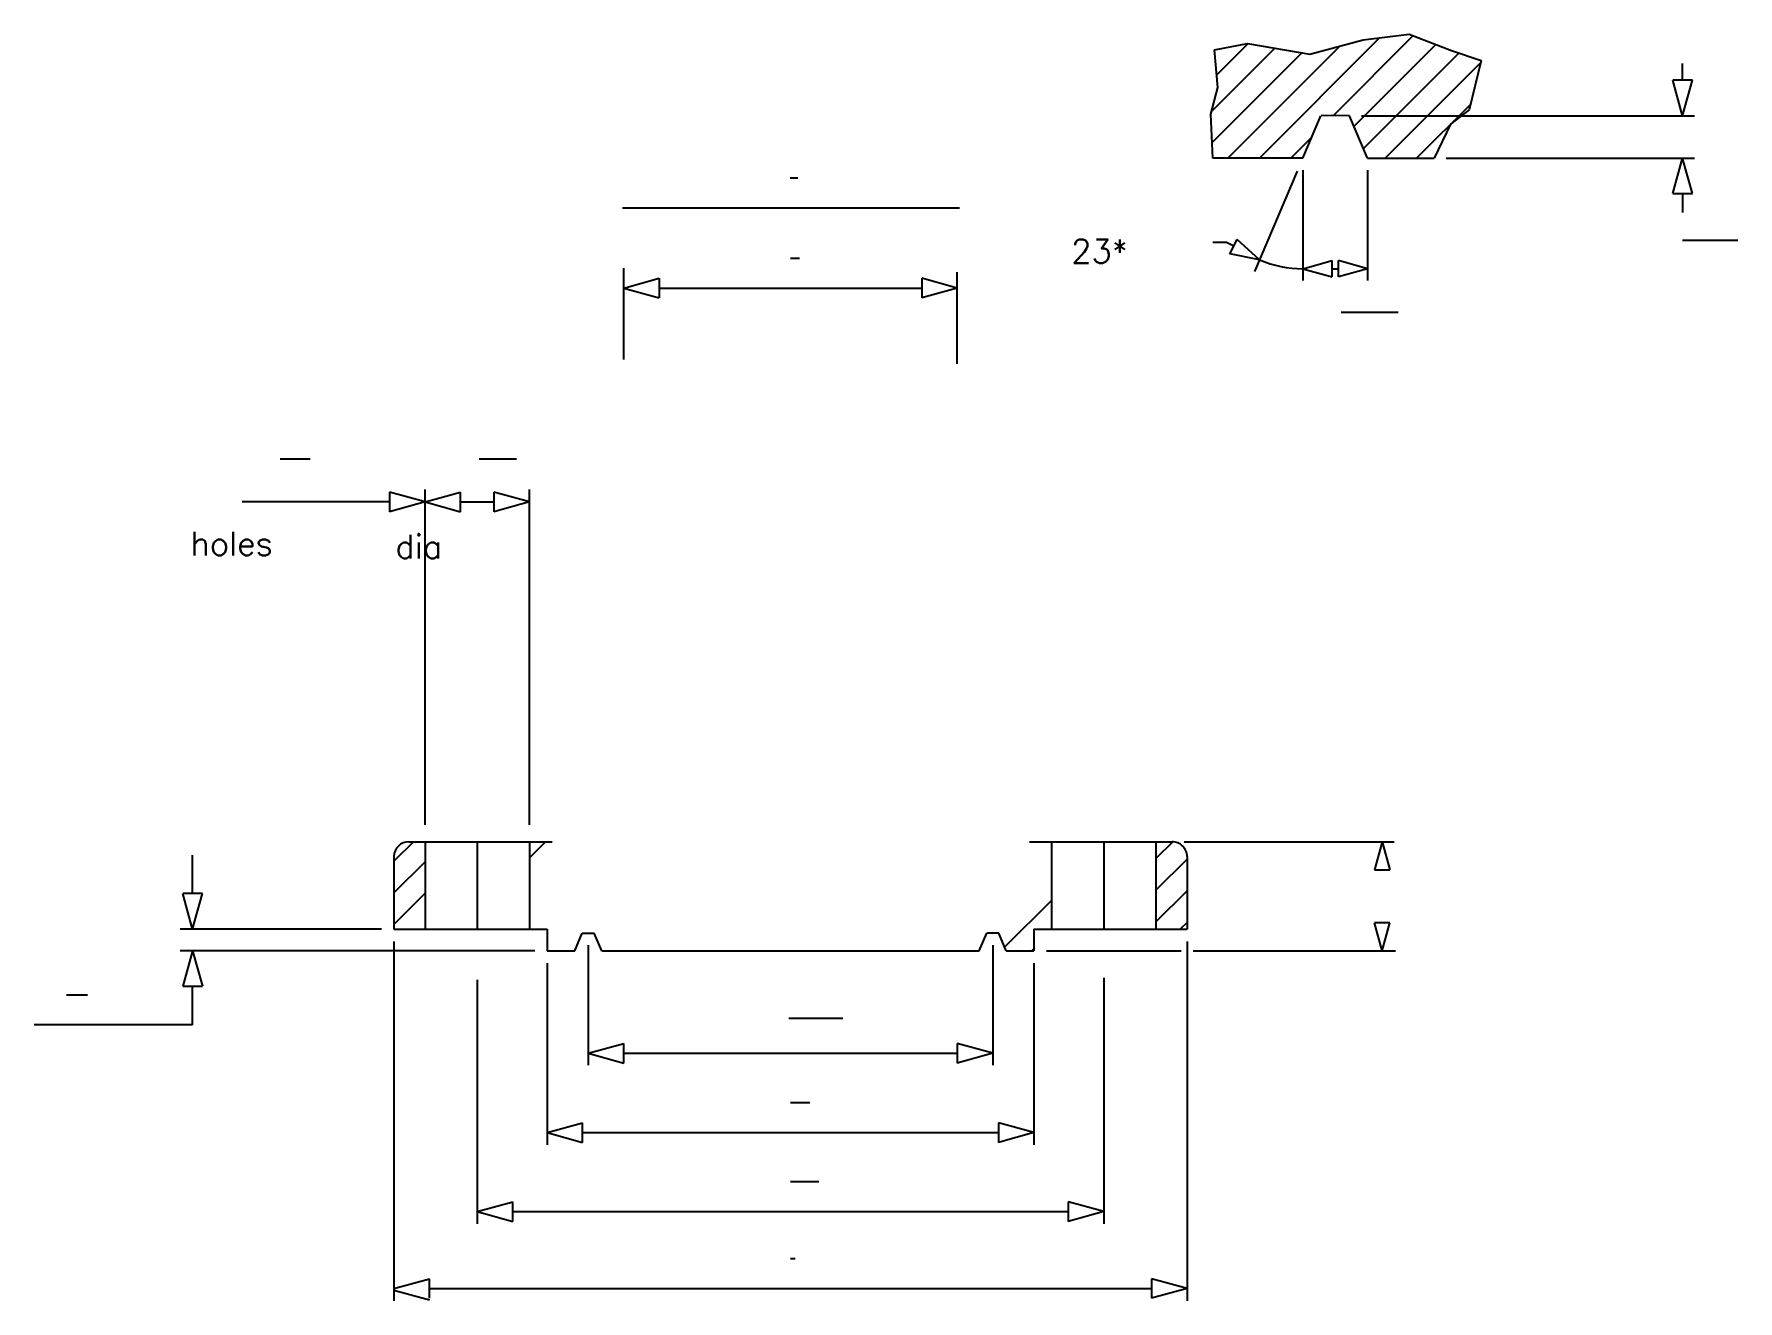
# Model space of a CAD drawing. Extents: x 353 to 1491, y 214 to 1060.
import ezdxf
from ezdxf.enums import TextEntityAlignment as Align

# ---------------------------------------------------------------- set-up
doc = ezdxf.new("R2010")
doc.units = 0
doc.header["$MEASUREMENT"] = 0
doc.layers.add('1', color=7, linetype='CONTINUOUS')
doc.styles.add('ROMANS', font='ROMANS', dxfattribs={"height": 0.2})

msp = doc.modelspace()

# ---------------------------------------------------------------- linework, layer by layer
at = {"layer": '1', "color": 7, "linetype": 'Continuous'}
for p, q in [((1273.93125, 1059.16875), (1220.375, 1005.61875)), ((1240.55625, 1056.29375), (1271.2125, 1060.225)), ((1271.2125, 1060.225), (1299.50625, 1049.21875)), ((1181.56875, 1050.80625), (1139.21875, 1008.45625)), ((1199.51875, 1047.75625), (1139.59375, 987.83125)), ((1141.125, 1049.6125), (1163.1375, 1053.9375)), ((1143.4875, 1024.4625), (1141.125, 1049.6125)), ((1163.61875, 1053.85625), (1142.69375, 1032.93125)), ((1224.9375, 1052.175), (1150.15, 977.3875)), ((1163.1375, 1053.9375), (1204.79375, 1046.8625)), ((1251.45625, 1057.69375), (1171.15, 977.3875)), ((1204.79375, 1046.8625), (1240.55625, 1056.29375)), ((1289.05, 1053.2875), (1234.3875, 998.625)), ((1304.3375, 1047.575), (1240.65625, 983.89375)), ((1299.50625, 1049.21875), (1319.1625, 1042.5375)), ((1318.80625, 1041.04375), (1255.15, 977.3875)), ((1319.1625, 1042.5375), (1311.3, 1009.525)), ((1138.76875, 1006.775), (1143.4875, 1024.4625)), ((1312.24375, 1013.48125), (1276.15, 977.3875)), ((1140.05, 977.3875), (1138.76875, 1006.775)), ((1200.2125, 977.3875), (1212.21875, 1005.61875)), ((1231.41875, 1005.61875), (1212.39375, 1005.81875)), ((1243.41875, 977.3875), (1231.41875, 1005.61875)), ((1311.3, 1009.525), (1298.725, 1000.09375)), ((1206.1875, 991.43125), (1192.15625, 977.3875)), ((1298.725, 1000.09375), (1287.85, 977.3875)), ((1200.21875, 977.3875), (1140.05, 977.3875)), ((1243.41875, 977.3875), (1287.85, 977.3875)), ((606.24375, 520.80625), (593.31875, 507.875)), ((603.28125, 520.8125), (698.88125, 520.8125)), ((614.0625, 520.8125), (614.0625, 462.4625)), ((683.78125, 520.8125), (683.78125, 462.4625)), ((694.59375, 520.8125), (683.78125, 510)), ((1017.625, 520.8125), (1112.925, 520.8125)), ((1032.38125, 520.8125), (1032.38125, 462.4625)), ((1102.1, 520.8125), (1102.1, 462.4625)), ((1113.325, 520.80625), (1102.1, 509.58125)), ((593.31875, 510.85), (593.31875, 462.4625)), ((614.0625, 507.4875), (593.31875, 486.74375)), ((1122.8875, 509.23125), (1102.1, 488.44375)), ((1122.8875, 510.85), (1122.8875, 462.4625)), ((614.0625, 486.35625), (593.31875, 465.61875)), ((1032.38125, 481.6), (1001.08125, 450.3)), ((1122.8875, 488.10625), (1102.1, 467.31875)), ((1122.8875, 466.98125), (1118.36875, 462.4625)), ((593.31875, 462.4625), (695.56875, 462.4625)), ((695.56875, 462.4625), (695.56875, 447.95625)), ((714.08125, 447.95625), (719.08125, 459.71875)), ((719.08125, 459.71875), (727.08125, 459.71875)), ((732.08125, 447.95625), (727.08125, 459.71875)), ((984.08125, 447.95625), (989.08125, 459.71875)), ((997.08125, 459.71875), (989.08125, 459.71875)), ((1002.08125, 447.95625), (997.08125, 459.71875)), ((1020.59375, 462.4625), (1020.59375, 447.95625)), ((1020.59375, 462.4625), (1122.8875, 462.4625)), ((695.56875, 447.95625), (714.08125, 447.95625)), ((732.08125, 447.95625), (984.08125, 447.95625)), ((1002.08125, 447.95625), (1020.59375, 447.95625)), ((1020.59375, 449.33125), (1019.21875, 447.95625))]:
    msp.add_line(p, q, dxfattribs=at)
at = {"layer": '1', "color": 3, "linetype": 'Continuous'}
for p, q in [((1453.7, 1029.33125), (1453.7, 1040.46875)), ((1453.7, 1005.61875), (1447.14375, 1029.33125)), ((1460.25625, 1029.33125), (1447.14375, 1029.33125)), ((1453.7, 1005.61875), (1460.25625, 1029.33125)), ((1239.41875, 1005.61875), (1461.7, 1005.61875)), ((1168.03125, 901.675), (1196.50625, 968.65)), ((1200.21875, 969.3875), (1200.21875, 895.69375)), ((1243.41875, 969.3875), (1243.41875, 895.69375)), ((1295.85, 977.3875), (1461.7, 977.3875)), ((1447.14375, 953.675), (1453.7, 977.3875)), ((1460.25625, 953.675), (1453.7, 977.3875)), ((1447.14375, 953.675), (1460.25625, 953.675)), ((1453.7, 953.675), (1453.7, 940.95)), ((746, 944.13125), (971, 944.13125)), ((1151.50625, 913.40625), (1156.375, 923.025)), ((1171.325, 909.41875), (1156.375, 923.025)), ((1149.3125, 921.03125), (1139.99375, 921.03125)), ((1154.0875, 918.5125), (1149.3125, 921.03125)), ((1171.325, 909.41875), (1151.50625, 913.40625)), ((746.75, 842.88125), (746.75, 903.96875)), ((969.4125, 840), (969.4125, 901.29375)), ((1200.21875, 903.53125), (1219.70625, 908.91875)), ((1200.21875, 903.53125), (1219.70625, 898.14375)), ((1219.70625, 898.14375), (1219.70625, 908.91875)), ((1219.70625, 903.53125), (1223.93125, 903.53125)), ((1223.93125, 898.14375), (1223.93125, 908.91875)), ((1243.41875, 903.53125), (1223.93125, 908.91875)), ((1243.41875, 903.53125), (1223.93125, 898.14375)), ((746.75, 890.625), (770.4625, 897.18125)), ((746.75, 890.625), (770.4625, 884.06875)), ((770.4625, 897.18125), (770.4625, 884.06875)), ((770.4625, 890.625), (945.7, 890.625)), ((969.4125, 890.625), (945.7, 897.18125)), ((945.7, 897.18125), (945.7, 884.06875)), ((969.4125, 890.625), (945.7, 884.06875)), ((614.0625, 747.7625), (590.35, 754.31875)), ((590.35, 754.31875), (590.35, 741.20625)), ((614.0625, 532), (614.0625, 756.0625)), ((614.0625, 747.7625), (637.775, 754.31875)), ((637.775, 741.20625), (637.775, 754.31875)), ((683.78125, 747.7625), (660.06875, 754.31875)), ((660.06875, 754.31875), (660.06875, 741.20625)), ((683.78125, 532), (683.78125, 756.0625)), ((590.35, 747.7625), (492, 747.7625)), ((614.0625, 747.7625), (590.35, 741.20625)), ((614.0625, 747.7625), (637.775, 741.20625)), ((637.775, 747.7625), (660.06875, 747.7625)), ((683.78125, 747.7625), (660.06875, 741.20625)), ((1120.925, 520.8125), (1261.1875, 520.8125)), ((1253.1875, 520.8125), (1248.0125, 502.1)), ((1253.1875, 520.8125), (1258.3625, 502.1)), ((458.84375, 486.175), (458.84375, 511.875)), ((1248.0125, 502.1), (1258.3625, 502.1)), ((458.84375, 462.4625), (452.2875, 486.175)), ((465.4, 486.175), (452.2875, 486.175)), ((458.84375, 462.4625), (465.4, 486.175)), ((1253.1875, 447.95625), (1248.0125, 466.66875)), ((1258.3625, 466.66875), (1248.0125, 466.66875)), ((1253.1875, 447.95625), (1258.3625, 466.66875)), ((585.01875, 462.4625), (450.54375, 462.4625)), ((687.26875, 447.95625), (450.54375, 447.95625)), ((458.84375, 447.95625), (452.2875, 424.24375)), ((458.84375, 447.95625), (465.4, 424.24375)), ((593.31875, 454.1625), (593.31875, 214.13125)), ((723.08125, 451.71875), (723.08125, 371.575)), ((993.08125, 451.71875), (993.08125, 371.575)), ((1029, 447.95625), (1119, 447.95625)), ((1122.8875, 454.1625), (1122.8875, 214.13125)), ((1127, 447.95625), (1262, 447.95625)), ((695.56875, 439.65625), (695.56875, 318.275)), ((1020.59375, 439.65625), (1020.59375, 318.275)), ((452.2875, 424.24375), (465.4, 424.24375)), ((458.84375, 398.5375), (458.84375, 424.24375)), ((648.91875, 428.54375), (648.91875, 265.51875)), ((1067.24375, 429.99375), (1067.24375, 265.51875)), ((458.84375, 398.5375), (353, 398.5375)), ((723.08125, 379.575), (746.79375, 386.13125)), ((723.08125, 379.575), (746.79375, 373.01875)), ((746.79375, 373.01875), (746.79375, 386.13125)), ((746.79375, 379.575), (969.36875, 379.575)), ((993.08125, 379.575), (969.36875, 386.13125)), ((969.36875, 386.13125), (969.36875, 373.01875)), ((993.08125, 379.575), (969.36875, 373.01875)), ((695.56875, 326.575), (719.28125, 333.13125)), ((719.28125, 320.01875), (719.28125, 333.13125)), ((1020.59375, 326.575), (996.88125, 333.13125)), ((996.88125, 333.13125), (996.88125, 320.01875)), ((695.56875, 326.575), (719.28125, 320.01875)), ((719.28125, 326.575), (996.88125, 326.575)), ((1020.59375, 326.575), (996.88125, 320.01875)), ((648.91875, 273.81875), (672.63125, 280.375)), ((648.91875, 273.81875), (672.63125, 267.2625)), ((672.63125, 267.2625), (672.63125, 280.375)), ((672.63125, 273.81875), (1043.53125, 273.81875)), ((1067.24375, 273.81875), (1043.53125, 280.375)), ((1043.53125, 280.375), (1043.53125, 267.2625)), ((1067.24375, 273.81875), (1043.53125, 267.2625)), ((593.31875, 222.43125), (617.03125, 228.9875)), ((617.03125, 215.875), (617.03125, 228.9875)), ((1122.8875, 222.43125), (1099.175, 228.9875)), ((1099.175, 228.9875), (1099.175, 215.875)), ((593.31875, 221.43125), (617.03125, 214.875)), ((617.03125, 222.43125), (1099.175, 222.43125)), ((1122.8875, 222.43125), (1099.175, 215.875))]:
    msp.add_line(p, q, dxfattribs=at)
at = {"layer": '1', "color": 5, "linetype": 'Continuous'}
for p, q in [((857.89375, 964.13125), (862.89375, 964.13125)), ((1453.69375, 922.6375), (1490.69375, 922.6375)), ((858.08125, 910.625), (864.08125, 910.625)), ((1225.8125, 874.5), (1263.8125, 874.5)), ((650.1875, 776.54375), (675.1875, 776.54375)), ((374.7, 418.65625), (388.7, 418.65625)), ((857, 403), (893, 403)), ((858.075, 346.575), (871.075, 346.575)), ((858.0875, 293.81875), (877.0875, 293.81875)), ((858.1125, 242.43125), (861.1125, 242.43125))]:
    msp.add_line(p, q, dxfattribs=at)
at = {"layer": '1', "color": 2, "linetype": 'Continuous'}
msp.add_line((517.25625, 776.50625), (537.25625, 776.50625), dxfattribs=at)
at = {"layer": '1', "color": 4, "linetype": 'Continuous'}
for p, q in [((648.91875, 520.8125), (648.91875, 462.4625)), ((1067.24375, 520.8125), (1067.24375, 462.4625))]:
    msp.add_line(p, q, dxfattribs=at)
at = {"layer": '1', "color": 3, "linetype": 'Continuous'}
msp.add_arc((1200.21875, 977.3875), 73.85625, 246.971256, 270, dxfattribs=at)
at = {"layer": '1', "color": 7, "linetype": 'Continuous'}
for centre, start, end in [((603.28162, 510.8495), 90.000064, 180), ((603.28162, 510.8495), 61.767356, 61.782811), ((1112.92756, 510.8495), 359.999986, 90.000003)]:
    msp.add_arc(centre, 9.96, start, end, dxfattribs=at)

# ---------------------------------------------------------------- texts
at = {"layer": '1', "color": 7, "linetype": 'Continuous', "style": 'ROMANS'}
for s, p in [('          23*', (927.5625, 915.20625)), ('          holes', (339.55, 719.9625)), ('          dia', (476.36875, 717.9625))]:
    msp.add_text(s, height=15.81875, dxfattribs=at).set_placement(p, align=Align.MIDDLE_LEFT)

doc.saveas('drawing.dxf')
